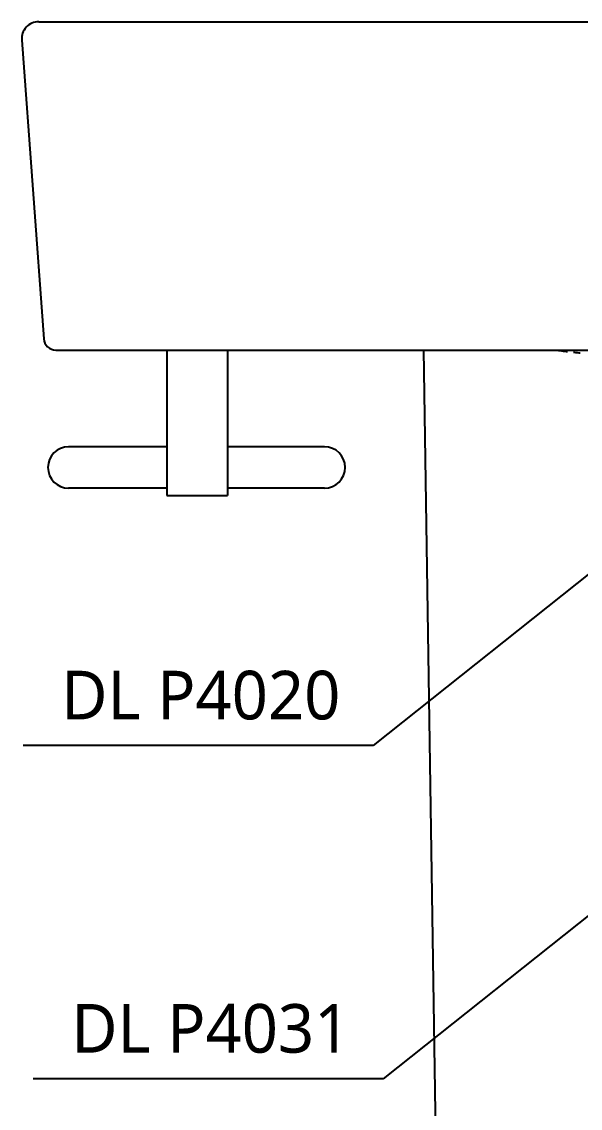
# Model space of a CAD drawing. Extents: x 0 to 6861, y 0 to 2100.
# Drawn here: x 2015 to 2244.8, y 478.7 to 925.4 of the extents above; entities that cross this region are included whole.
import ezdxf

# ---------------------------------------------------------------- set-up
doc = ezdxf.new("R2010")
doc.units = 0
doc.header["$LTSCALE"] = 20
doc.header["$MEASUREMENT"] = 0
doc.linetypes.add('HIDDEN', pattern=[0.375, 0.25, -0.125])
doc.layers.add('1', color=1, linetype='CONTINUOUS')
doc.layers.add('7', color=7, linetype='CONTINUOUS')
doc.styles.get("Standard").update_dxf_attribs({"font": 'NanumGothic.ttf'})
doc.dimstyles.get("Standard").update_dxf_attribs({"dimtxt": 2.5, "dimasz": 2, "dimexe": 2, "dimexo": 1, "dimgap": 1.5, "dimtad": 1, "dimdec": 0, "dimlfac": 10, "dimrnd": 0.5, "dimzin": 0, "dimdsep": 46, "dimtxsty": 'Standard', "dimcen": 0, "dimclrt": 2, "dimadec": 0, "dimazin": 0, "dimtfac": 1, "dimtdec": 0, "dimtmove": 0, "dimatfit": 3, "dimfxl": 1, "dimtolj": 1, "dimtzin": 0, "dimarcsym": 0})

msp = doc.modelspace()

# ---------------------------------------------------------------- linework, layer by layer
at = {"layer": '1', "color": 7}
for p, q in [((2074.70596, 790.42301, -9.25406), (2074.70596, 730.68732, -9.25406)), ((2099.70596, 790.42301, -9.25406), (2099.70596, 730.68732, -9.25406)), ((2074.70596, 750.68732, -9.25406), (2034.2875, 750.68732, -9.25406)), ((2139.54664, 750.68732, -9.25406), (2099.70596, 750.68732, -9.25406)), ((2074.70596, 733.68732, -9.25406), (2034.2875, 733.68732, -9.25406)), ((2139.54664, 733.68732, -9.25406), (2099.70596, 733.68732, -9.25406)), ((2074.70596, 730.68732, -9.25406), (2099.70596, 730.68732, -9.25406))]:
    msp.add_line(p, q, dxfattribs=at)
for centre, start, end in [((2034.2875, 742.18732, -9.25406), 90, 270), ((2139.54664, 742.18732, -9.25406), 270, 90)]:
    msp.add_arc(centre, 8.5, start, end, dxfattribs=at)
at = {"layer": '7'}
for p, q in [((2022, 925.423, -9.25406), (2500, 925.42307, -9.25406)), ((2015.02265, 917.86031, -9.25406), (2024.0714, 795.05558, -9.25406)), ((2029.05788, 790.42301, -9.25406), (2500, 790.42301, -9.25406)), ((2180.23438, 790.42301), (2190, 165.42301))]:
    msp.add_line(p, q, dxfattribs=at)
for centre, radius, start, end in [((2022, 918.423, -9.25406), 7, 90.0000095, 184.6106464), ((2029.05788, 795.42301, -9.25406), 5, 184.2141683, 270)]:
    msp.add_arc(centre, radius, start, end, dxfattribs=at)
at = {"layer": '7', "linetype": 'HIDDEN'}
msp.add_arc((2321.53001, 1515.72825, -9.25406), 730.5014, 263.16208631, 263.96941389, dxfattribs=at)

# ---------------------------------------------------------------- texts
at = {"layer": '1', "color": 2, "char_height": 20, "attachment_point": 5}
for s, insert in [('DL P4020', (2088.69167, 648.44735)), ('DL P4031', (2092.81667, 511.44162))]:
    msp.add_mtext(s, dxfattribs=dict(at, insert=insert))

# ---------------------------------------------------------------- leaders
at = {"layer": '1'}
for points in [[(2270, 715.71624), (2159.56157, 627.81131), (2015.62923, 627.81131)], [(2274.125, 578.71051), (2163.68657, 490.80557), (2019.75423, 490.80557)]]:
    msp.add_leader(points, dimstyle='Standard', override={"dimtxt": 20, "dimasz": 20, "dimexe": 20, "dimexo": 0, "dimgap": 10, "dimtad": 0, "dimlfac": 1, "dimzin": 8, "dimclrd": 3, "dimclre": 3}, dxfattribs=at)

doc.saveas('drawing.dxf')
